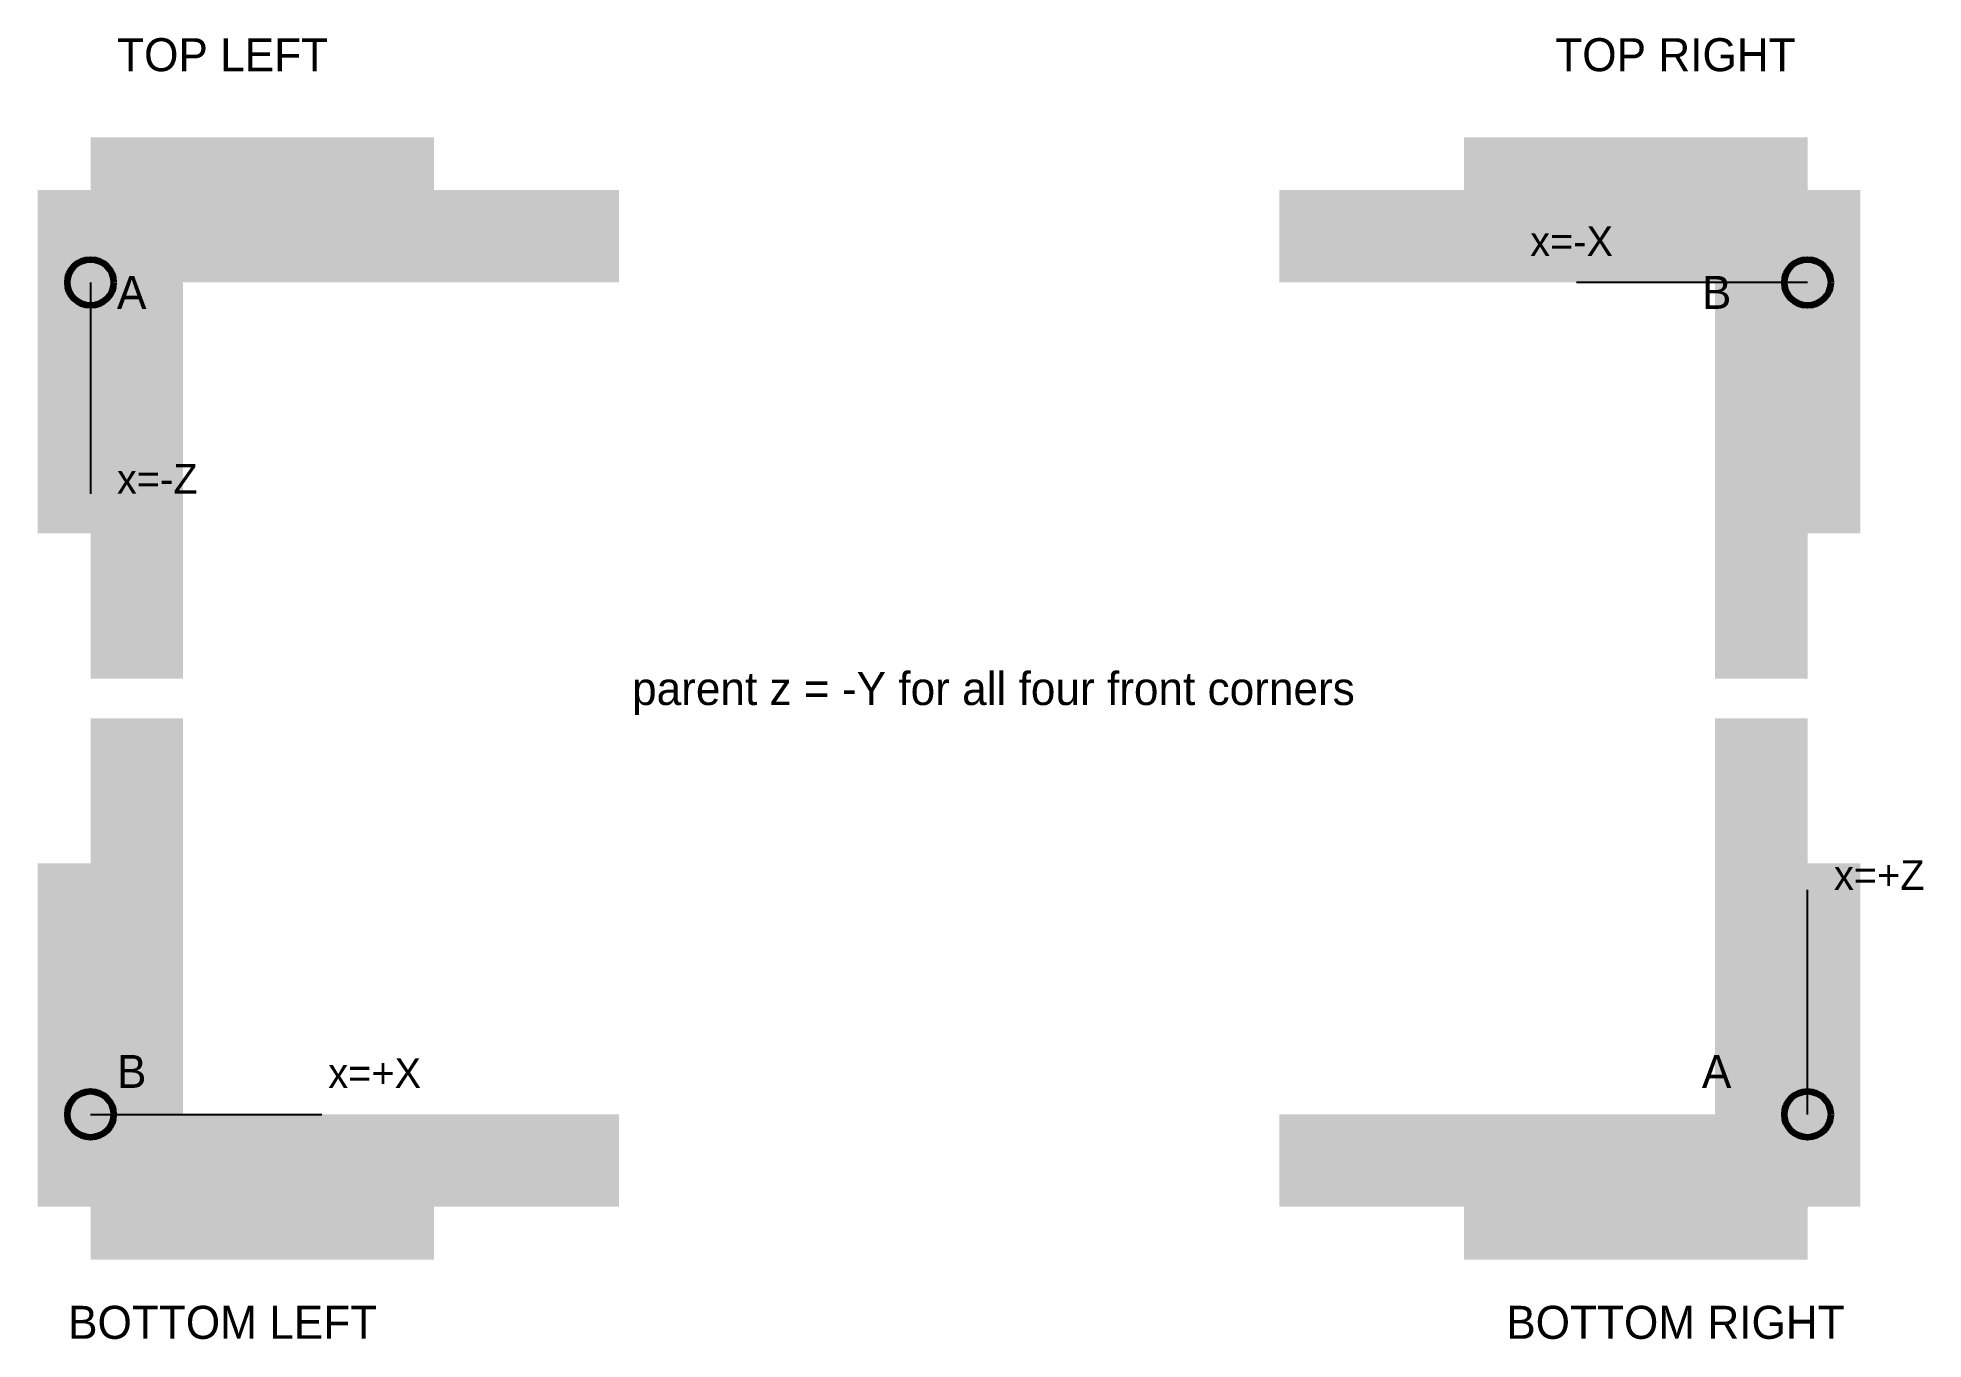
# Model space of a CAD drawing. Header units: millimetres. Extents: x 22 to 308, y -10 to 187.
import ezdxf
from ezdxf.enums import TextEntityAlignment as Align

# ---------------------------------------------------------------- set-up
doc = ezdxf.new("R2010")
doc.units = ezdxf.units.MM
for name, color, linetype, lineweight in [('BRACKETS', 5, 'Continuous', 120), ('POINTS', 1, 'Continuous', 140), ('WOOD', 8, 'Continuous', 100)]:
    doc.layers.add(name, color=color, linetype=linetype, lineweight=lineweight)
doc.layers.add('LABELS', color=7, linetype='Continuous')
doc.layers.add('X_AXIS', color=3, linetype='Continuous')

msp = doc.modelspace()

# ---------------------------------------------------------------- linework, layer by layer
at = {"layer": 'BRACKETS'}
for points in [[(30, 164), (82, 164), (30, 172), (82, 172)], [(238, 164), (290, 164), (238, 172), (290, 172)], [(22, 112), (30, 112), (22, 164), (30, 164)], [(290, 112), (298, 112), (290, 164), (298, 164)], [(22, 10), (30, 10), (22, 62), (30, 62)], [(290, 10), (298, 10), (290, 62), (298, 62)], [(30, 2), (82, 2), (30, 10), (82, 10)], [(238, 2), (290, 2), (238, 10), (290, 10)]]:
    msp.add_solid(points, dxfattribs=at)
at = {"layer": 'POINTS'}
for centre in [(30, 150), (290, 150), (30, 24), (290, 24)]:
    msp.add_circle(centre, 3.5, dxfattribs=at)
at = {"layer": 'WOOD'}
for points in [[(30, 150), (110, 150), (30, 164), (110, 164)], [(210, 150), (290, 150), (210, 164), (290, 164)], [(30, 90), (44, 90), (30, 150), (44, 150)], [(276, 90), (290, 90), (276, 150), (290, 150)], [(30, 24), (44, 24), (30, 84), (44, 84)], [(276, 24), (290, 24), (276, 84), (290, 84)], [(30, 10), (110, 10), (30, 24), (110, 24)], [(210, 10), (290, 10), (210, 24), (290, 24)]]:
    msp.add_solid(points, dxfattribs=at)
at = {"layer": 'X_AXIS'}
for p, q in [((30, 150), (30, 118)), ((290, 150), (255, 150)), ((290, 24), (290, 58)), ((30, 24), (65, 24))]:
    msp.add_line(p, q, dxfattribs=at)

# ---------------------------------------------------------------- texts
at = {"layer": 'LABELS'}
for s, p in [('TOP LEFT', (50, 182)), ('TOP RIGHT', (270, 182)), ('BOTTOM LEFT', (50, -10)), ('BOTTOM RIGHT', (270, -10))]:
    msp.add_text(s, height=5, dxfattribs=at).set_placement(p, align=Align.CENTER)
for s, height, p in [('x=-X', 4.5, (248, 154)), ('A', 5, (34, 146)), ('B', 5, (274, 146)), ('x=-Z', 4.5, (34, 118)), ('parent z = -Y for all four front corners', 5, (112, 86)), ('x=+Z', 4.5, (294, 58)), ('B', 5, (34, 28)), ('x=+X', 4.5, (66, 28)), ('A', 5, (274, 28))]:
    msp.add_text(s, height=height, dxfattribs=at).set_placement(p)

doc.saveas('drawing.dxf')
